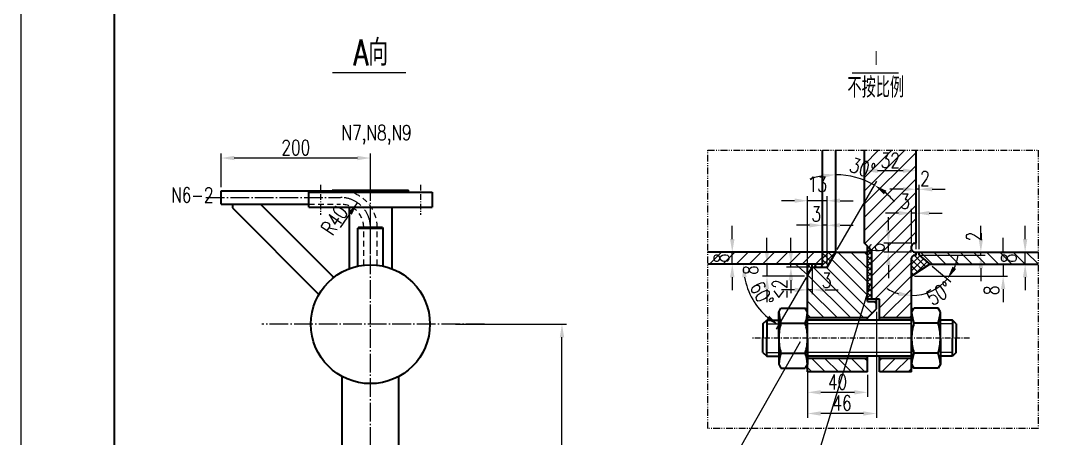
# Model space of a CAD drawing. Extents: x 0 to 6472, y 0 to 2970.
# Drawn here: x 0 to 1385, y 858 to 1416 of the extents above; entities that cross this region are included whole.
import ezdxf
from ezdxf.enums import TextEntityAlignment as Align

# ---------------------------------------------------------------- set-up
doc = ezdxf.new("R2010")
doc.units = 0
doc.header["$LTSCALE"] = 10
doc.header["$MEASUREMENT"] = 0
doc.header["$PDMODE"] = 3
for name, pattern in [('JXX-S', [1.7, 0.9, -0.2, 0.1, -0.2, 0.1, -0.2]), ('XX-L', [1.25, 0.75, -0.5]), ('ZXX-L', [3.28, 2.5, -0.3, 0.18, -0.3]), ('ZXX-S', [1.27, 0.75, -0.2, 0.12, -0.2])]:
    doc.linetypes.add(name, pattern=pattern)
doc.layers.get('0').update_dxf_attribs({"linetype": 'CONTINUOUS', "lineweight": 20})
doc.layers.get('Defpoints').update_dxf_attribs({"linetype": 'CONTINUOUS', "lineweight": 20})
for name, color, linetype, lineweight in [('A 粗实线', 2, 'CONTINUOUS', 35), ('B 细实线', 7, 'CONTINUOUS', 20), ('D 短中心线', 1, 'ZXX-S', 20), ('E 长中心线', 1, 'ZXX-L', 20), ('G 长虚线', 6, 'XX-L', 20), ('H 短双点线', 4, 'JXX-S', 20)]:
    doc.layers.add(name, color=color, linetype=linetype, lineweight=lineweight)
doc.styles.add('HZ', font='txt', dxfattribs={"width": 0.75, "bigfont": 'hztxt'})
doc.styles.add('HZTXT', font='TXT.SHX', dxfattribs={"width": 0.75, "bigfont": 'HZTXT'})
doc.dimstyles.new('副本1比5', dxfattribs={"dimscale": 5, "dimtxt": 4, "dimasz": 3.5, "dimexe": 1.2, "dimexo": 0.8, "dimgap": 0.8, "dimtad": 1, "dimdec": 0, "dimzin": 0, "dimdsep": 46, "dimtxsty": 'HZTXT', "dimcen": 0, "dimadec": 0, "dimazin": 0, "dimtfac": 0.375, "dimtdec": 0, "dimtmove": 2, "dimatfit": 0, "dimfxl": 0, "dimtzin": 0, "dimarcsym": 0})
doc.dimstyles.new('放大图1比2.5', dxfattribs={"dimscale": 5, "dimtxt": 4, "dimasz": 3.5, "dimexe": 1.2, "dimexo": 0.8, "dimgap": 0.8, "dimtad": 1, "dimdec": 0, "dimlfac": 0.5, "dimzin": 0, "dimdsep": 46, "dimtxsty": 'HZTXT', "dimcen": 0, "dimadec": 0, "dimazin": 0, "dimtfac": 0.375, "dimtdec": 0, "dimtmove": 2, "dimatfit": 0, "dimfxl": 0, "dimtzin": 0, "dimarcsym": 0})

# ---------------------------------------------------------------- blocks, each defined once
blk = doc.blocks.new('*D70')
at = {"layer": 'B 细实线', "color": 0, "lineweight": -2}
for p, q in [((950.9, 1124), (950.9, 1141.5)), ((953.8, 1106.5), (944.9, 1106.5)), ((950.9, 1090.5), (950.9, 1106.5)), ((953.8, 1090.5), (944.9, 1090.5)), ((950.9, 1073), (950.9, 1055.5))]:
    blk.add_line(p, q, dxfattribs=at)
at = {"layer": 'B 细实线', "color": 0}
for points in [[(948, 1124), (953.9, 1124), (950.9, 1106.5)], [(948, 1073), (953.9, 1073), (950.9, 1090.5)]]:
    blk.add_solid(points, dxfattribs=at)
at = {"layer": 'Defpoints', "color": 0}
for p in [(950.9, 1106.5), (957.8, 1106.5), (957.8, 1090.5)]:
    blk.add_point(p, dxfattribs=at)
at = {"layer": 'B 细实线', "color": 0, "insert": (936.3, 1098.5), "char_height": 20, "attachment_point": 5, "rotation": 90, "style": 'HZTXT'}
blk.add_mtext('8', dxfattribs=at)
blk = doc.blocks.new('*D71')
at = {"color": 0, "lineweight": -2}
blk.add_line((1217.9, 1087.9), (1243, 1066.8), dxfattribs=at)
for start, end in [(336.0969, 352.1938), (270, 320), (237.8062, 253.9031)]:
    blk.add_arc((1190.6, 1110.9), 62.5, start, end, dxfattribs=at)
at = {"color": 0}
for points in [[(1250.2, 1084), (1245.2, 1087.1), (1238.4, 1070.7)], [(1173.6, 1053.7), (1172.8, 1047.9), (1190.6, 1048.4)]]:
    blk.add_solid(points, dxfattribs=at)
at = {"layer": 'Defpoints', "color": 0}
for p in [(1190.6, 1098.5), (1200.6, 1102.5), (1214.9, 1090.5), (1208.5, 1051), (1190.6, 946.5)]:
    blk.add_point(p, dxfattribs=at)
at = {"color": 0, "insert": (1227.4, 1051.3), "char_height": 20, "attachment_point": 5, "rotation": 31.7447, "style": 'HZTXT'}
blk.add_mtext('50°', dxfattribs=at)
blk = doc.blocks.new('*D72')
at = {"color": 0, "lineweight": -2}
for p, q in [((1196.6, 1110.5), (1196.6, 1196.6)), ((1200.6, 1110.5), (1200.6, 1196.6)), ((1179.1, 1190.6), (1161.6, 1190.6)), ((1200.6, 1190.6), (1196.6, 1190.6)), ((1218.1, 1190.6), (1235.6, 1190.6))]:
    blk.add_line(p, q, dxfattribs=at)
at = {"color": 0}
for points in [[(1179.1, 1193.5), (1179.1, 1187.7), (1196.6, 1190.6)], [(1218.1, 1193.5), (1218.1, 1187.7), (1200.6, 1190.6)]]:
    blk.add_solid(points, dxfattribs=at)
at = {"layer": 'Defpoints', "color": 0}
for p in [(1196.6, 1190.6), (1196.6, 1106.5), (1200.6, 1106.5)]:
    blk.add_point(p, dxfattribs=at)
at = {"color": 0, "insert": (1208.4, 1205), "char_height": 20, "attachment_point": 5, "style": 'HZTXT'}
blk.add_mtext('2', dxfattribs=at)
blk = doc.blocks.new('*D73')
at = {"color": 0, "lineweight": -2}
for p, q in [((1283.1, 1124), (1283.1, 1141.5)), ((1200.6, 1106.5), (1289.1, 1106.5)), ((1200.6, 1102.5), (1289.1, 1102.5)), ((1283.1, 1102.5), (1283.1, 1106.5)), ((1283.1, 1085), (1283.1, 1067.5))]:
    blk.add_line(p, q, dxfattribs=at)
at = {"color": 0}
for points in [[(1280.2, 1124), (1286.1, 1124), (1283.1, 1106.5)], [(1280.2, 1085), (1286.1, 1085), (1283.1, 1102.5)]]:
    blk.add_solid(points, dxfattribs=at)
at = {"layer": 'Defpoints', "color": 0}
for p in [(1196.6, 1106.5), (1196.6, 1102.5), (1283.1, 1106.5)]:
    blk.add_point(p, dxfattribs=at)
at = {"color": 0, "insert": (1274.1, 1127.5), "char_height": 20, "attachment_point": 5, "rotation": 90, "style": 'HZTXT'}
blk.add_mtext('2', dxfattribs=at)
blk = doc.blocks.new('*D74')
at = {"color": 0, "lineweight": -2}
for p, q in [((1159.5, 1136), (1159.5, 1153.5)), ((1190.6, 1118.5), (1153.5, 1118.5)), ((1159.5, 1106.5), (1159.5, 1118.5)), ((1190.6, 1106.5), (1153.5, 1106.5)), ((1159.5, 1089), (1159.5, 1071.5))]:
    blk.add_line(p, q, dxfattribs=at)
at = {"color": 0}
for points in [[(1156.6, 1136), (1162.4, 1136), (1159.5, 1118.5)], [(1156.6, 1089), (1162.4, 1089), (1159.5, 1106.5)]]:
    blk.add_solid(points, dxfattribs=at)
at = {"layer": 'Defpoints', "color": 0}
for p in [(1159.5, 1118.5), (1194.6, 1118.5), (1194.6, 1106.5)]:
    blk.add_point(p, dxfattribs=at)
at = {"color": 0, "insert": (1144.3, 1112.5), "char_height": 20, "attachment_point": 5, "rotation": 90, "style": 'HZTXT'}
blk.add_mtext('6', dxfattribs=at)
blk = doc.blocks.new('*D75')
at = {"color": 0, "lineweight": -2}
for p, q in [((1312.9, 1108), (1312.9, 1125.5)), ((1218.9, 1090.5), (1318.9, 1090.5)), ((1312.9, 1090.5), (1312.9, 1074.5)), ((1194.6, 1074.5), (1318.9, 1074.5)), ((1312.9, 1057), (1312.9, 1039.5))]:
    blk.add_line(p, q, dxfattribs=at)
at = {"color": 0}
for points in [[(1310, 1108), (1315.8, 1108), (1312.9, 1090.5)], [(1310, 1057), (1315.8, 1057), (1312.9, 1074.5)]]:
    blk.add_solid(points, dxfattribs=at)
at = {"layer": 'Defpoints', "color": 0}
for p in [(1214.9, 1090.5), (1190.6, 1074.5), (1312.9, 1074.5)]:
    blk.add_point(p, dxfattribs=at)
at = {"color": 0, "insert": (1297.3, 1055.4), "char_height": 20, "attachment_point": 5, "rotation": 90, "style": 'HZTXT'}
blk.add_mtext('8', dxfattribs=at)
blk = doc.blocks.new('*D76')
at = {"color": 0, "lineweight": -2}
for p, q in [((1342.3, 1124), (1342.3, 1141.5)), ((1355.6, 1106.5), (1336.3, 1106.5)), ((1342.3, 1090.5), (1342.3, 1106.5)), ((1355.6, 1090.5), (1336.3, 1090.5)), ((1342.3, 1073), (1342.3, 1055.5))]:
    blk.add_line(p, q, dxfattribs=at)
at = {"color": 0}
for points in [[(1339.4, 1124), (1345.2, 1124), (1342.3, 1106.5)], [(1339.4, 1073), (1345.2, 1073), (1342.3, 1090.5)]]:
    blk.add_solid(points, dxfattribs=at)
at = {"layer": 'Defpoints', "color": 0}
for p in [(1342.3, 1106.5), (1359.6, 1106.5), (1359.6, 1090.5)]:
    blk.add_point(p, dxfattribs=at)
at = {"color": 0, "insert": (1320.3, 1098.5), "char_height": 20, "attachment_point": 5, "rotation": 90, "style": 'HZTXT'}
blk.add_mtext('8', dxfattribs=at)
blk = doc.blocks.new('*D77')
at = {"color": 0, "lineweight": -2}
for p, q in [((1190.6, 1118.5), (1190.6, 1164.6)), ((1196.6, 1122.5), (1196.6, 1164.6)), ((1173.1, 1158.6), (1155.6, 1158.6)), ((1196.6, 1158.6), (1190.6, 1158.6)), ((1214.1, 1158.6), (1231.6, 1158.6))]:
    blk.add_line(p, q, dxfattribs=at)
at = {"color": 0}
for points in [[(1173.1, 1161.5), (1173.1, 1155.7), (1190.6, 1158.6)], [(1214.1, 1161.5), (1214.1, 1155.7), (1196.6, 1158.6)]]:
    blk.add_solid(points, dxfattribs=at)
at = {"layer": 'Defpoints', "color": 0}
for p in [(1190.6, 1158.6), (1190.6, 1114.5), (1196.6, 1118.5)]:
    blk.add_point(p, dxfattribs=at)
at = {"color": 0, "insert": (1181.8, 1174.4), "char_height": 20, "attachment_point": 5, "style": 'HZTXT'}
blk.add_mtext('3', dxfattribs=at)
blk = doc.blocks.new('*D80')
at = {"color": 0, "lineweight": -2}
for p, q in [((1143.6, 1026.5), (1143.6, 884.7)), ((1051.6, 987.5), (1051.6, 884.7)), ((1126.1, 890.7), (1069.1, 890.7))]:
    blk.add_line(p, q, dxfattribs=at)
at = {"color": 0}
for points in [[(1069.1, 893.6), (1069.1, 887.8), (1051.6, 890.7)], [(1126.1, 893.6), (1126.1, 887.8), (1143.6, 890.7)]]:
    blk.add_solid(points, dxfattribs=at)
at = {"layer": 'Defpoints', "color": 0}
for p in [(1143.6, 1030.5), (1051.6, 991.5), (1051.6, 890.7)]:
    blk.add_point(p, dxfattribs=at)
at = {"color": 0, "insert": (1097.6, 904.7), "char_height": 20, "attachment_point": 5, "style": 'HZTXT'}
blk.add_mtext('46', dxfattribs=at)
blk = doc.blocks.new('*D138')
at = {"color": 0, "lineweight": -2}
for p, q in [((580.9, 1010.1), (729.3, 1010.1)), ((723.3, 612.6), (723.3, 992.6)), ((691.4, 595.1), (729.3, 595.1))]:
    blk.add_line(p, q, dxfattribs=at)
at = {"color": 0}
for points in [[(720.4, 992.6), (726.3, 992.6), (723.3, 1010.1)], [(720.4, 612.6), (726.3, 612.6), (723.3, 595.1)]]:
    blk.add_solid(points, dxfattribs=at)
at = {"layer": 'Defpoints', "color": 0}
for p in [(576.9, 1010.1), (723.3, 1010.1), (687.4, 595.1)]:
    blk.add_point(p, dxfattribs=at)
at = {"color": 0, "insert": (709.3, 802.6), "char_height": 20, "attachment_point": 5, "rotation": 90, "style": 'HZTXT'}
blk.add_mtext('415', dxfattribs=at)
blk = doc.blocks.new('*D139')
at = {"color": 0, "lineweight": -2}
for p, q in [((267.9, 1193.6), (267.9, 1238.4)), ((467.4, 1193.6), (467.4, 1238.4)), ((449.9, 1232.4), (285.4, 1232.4))]:
    blk.add_line(p, q, dxfattribs=at)
at = {"color": 0}
for points in [[(285.4, 1235.3), (285.4, 1229.5), (267.9, 1232.4)], [(449.9, 1235.3), (449.9, 1229.5), (467.4, 1232.4)]]:
    blk.add_solid(points, dxfattribs=at)
at = {"layer": 'Defpoints', "color": 0}
for p in [(267.9, 1232.4), (267.9, 1189.6), (467.4, 1189.6)]:
    blk.add_point(p, dxfattribs=at)
at = {"color": 0, "insert": (367.6, 1246.4), "char_height": 20, "attachment_point": 5, "style": 'HZTXT'}
blk.add_mtext('200', dxfattribs=at)
blk = doc.blocks.new('*D141')
at = {"color": 0, "lineweight": -2}
for p, q in [((1051.6, 942.5), (1051.6, 913)), ((1131.6, 942.5), (1131.6, 913)), ((1114.1, 919), (1069.1, 919))]:
    blk.add_line(p, q, dxfattribs=at)
at = {"color": 0}
for points in [[(1069.1, 921.9), (1069.1, 916.1), (1051.6, 919)], [(1114.1, 921.9), (1114.1, 916.1), (1131.6, 919)]]:
    blk.add_solid(points, dxfattribs=at)
at = {"layer": 'Defpoints', "color": 0}
for p in [(1051.6, 946.5), (1131.6, 946.5), (1051.6, 919)]:
    blk.add_point(p, dxfattribs=at)
at = {"color": 0, "insert": (1091.6, 933), "char_height": 20, "attachment_point": 5, "style": 'HZTXT'}
blk.add_mtext('40', dxfattribs=at)
blk = doc.blocks.new('*D142')
at = {"color": 0, "lineweight": -2}
for p, q in [((1127.6, 1238.7), (1127.6, 1209.4)), ((1196.6, 1238.7), (1196.6, 1209.4)), ((1179.1, 1215.4), (1145.1, 1215.4))]:
    blk.add_line(p, q, dxfattribs=at)
at = {"color": 0}
for points in [[(1145.1, 1218.3), (1145.1, 1212.5), (1127.6, 1215.4)], [(1179.1, 1218.3), (1179.1, 1212.5), (1196.6, 1215.4)]]:
    blk.add_solid(points, dxfattribs=at)
at = {"layer": 'Defpoints', "color": 0}
for p in [(1127.6, 1242.7), (1196.6, 1242.7), (1127.6, 1215.4)]:
    blk.add_point(p, dxfattribs=at)
at = {"color": 0, "insert": (1162.1, 1229.4), "char_height": 20, "attachment_point": 5, "style": 'HZTXT'}
blk.add_mtext('32', dxfattribs=at)
blk = doc.blocks.new('*D143')
at = {"color": 0, "lineweight": -2}
for p, q in [((1054.1, 1142.4), (1036.6, 1142.4)), ((1071.6, 1094.5), (1071.6, 1148.4)), ((1077.6, 1142.4), (1071.6, 1142.4)), ((1077.6, 1090.5), (1077.6, 1148.4)), ((1095.1, 1142.4), (1112.6, 1142.4))]:
    blk.add_line(p, q, dxfattribs=at)
at = {"color": 0}
for points in [[(1054.1, 1145.3), (1054.1, 1139.5), (1071.6, 1142.4)], [(1095.1, 1145.3), (1095.1, 1139.5), (1077.6, 1142.4)]]:
    blk.add_solid(points, dxfattribs=at)
at = {"layer": 'Defpoints', "color": 0}
for p in [(1071.6, 1142.4), (1071.6, 1090.5), (1077.6, 1086.5)]:
    blk.add_point(p, dxfattribs=at)
at = {"color": 0, "insert": (1063.2, 1157.5), "char_height": 20, "attachment_point": 5, "style": 'HZTXT'}
blk.add_mtext('3', dxfattribs=at)
blk = doc.blocks.new('*D144')
at = {"color": 0, "lineweight": -2}
for p, q in [((1051.6, 1087), (1051.6, 1181.3)), ((1077.6, 1090.5), (1077.6, 1181.3)), ((1034.1, 1175.3), (1016.6, 1175.3)), ((1077.6, 1175.3), (1051.6, 1175.3)), ((1095.1, 1175.3), (1112.6, 1175.3))]:
    blk.add_line(p, q, dxfattribs=at)
at = {"color": 0}
for points in [[(1034.1, 1178.3), (1034.1, 1172.4), (1051.6, 1175.3)], [(1095.1, 1178.3), (1095.1, 1172.4), (1077.6, 1175.3)]]:
    blk.add_solid(points, dxfattribs=at)
at = {"layer": 'Defpoints', "color": 0}
for p in [(1051.6, 1175.3), (1051.6, 1083), (1077.6, 1086.5)]:
    blk.add_point(p, dxfattribs=at)
at = {"color": 0, "insert": (1064.6, 1197.3), "char_height": 20, "attachment_point": 5, "style": 'HZTXT'}
blk.add_mtext('13', dxfattribs=at)
blk = doc.blocks.new('*D145')
at = {"color": 0, "lineweight": -2}
blk.add_line((1091.1, 1109.9), (1143.9, 1201.4), dxfattribs=at)
for start, end in [(99.6872, 109.3744), (60, 90), (40.6256, 50.3128)]:
    blk.add_arc((1089.1, 1106.5), 103.6, start, end, dxfattribs=at)
at = {"color": 0}
for points in [[(1071.4, 1211.5), (1071.9, 1205.7), (1089.1, 1210.1)], [(1153.6, 1183.8), (1157, 1188.6), (1140.9, 1196.2)]]:
    blk.add_solid(points, dxfattribs=at)
at = {"layer": 'Defpoints', "color": 0}
for p in [(1089.1, 1242.7), (1107.1, 1208.5), (1089.1, 1106.5), (1089.1, 1106.5), (1077.6, 1086.5)]:
    blk.add_point(p, dxfattribs=at)
at = {"color": 0, "insert": (1125, 1219), "char_height": 20, "attachment_point": 5, "rotation": 342.3095, "style": 'HZTXT'}
blk.add_mtext('30°', dxfattribs=at)
blk = doc.blocks.new('*D146')
at = {"color": 0, "lineweight": -2}
for p, q in [((997.3, 1108), (997.3, 1125.5)), ((1047.6, 1090.5), (991.3, 1090.5)), ((997.3, 1090.5), (997.3, 1074.5)), ((1047.6, 1074.5), (991.3, 1074.5)), ((997.3, 1057), (997.3, 1039.5))]:
    blk.add_line(p, q, dxfattribs=at)
at = {"color": 0}
for points in [[(994.4, 1108), (1000.2, 1108), (997.3, 1090.5)], [(994.4, 1057), (1000.2, 1057), (997.3, 1074.5)]]:
    blk.add_solid(points, dxfattribs=at)
at = {"layer": 'Defpoints', "color": 0}
for p in [(1051.6, 1090.5), (997.3, 1074.5), (1051.6, 1074.5)]:
    blk.add_point(p, dxfattribs=at)
at = {"color": 0, "insert": (975.3, 1082.5), "char_height": 20, "attachment_point": 5, "rotation": 90, "style": 'HZTXT'}
blk.add_mtext('8', dxfattribs=at)
blk = doc.blocks.new('*D147')
at = {"color": 0, "lineweight": -2}
for p, q in [((1029.3, 1108), (1029.3, 1125.5)), ((1053.6, 1090.5), (1023.3, 1090.5)), ((1053.6, 1086.5), (1023.3, 1086.5)), ((1029.3, 1086.5), (1029.3, 1090.5)), ((1029.3, 1069), (1029.3, 1051.5))]:
    blk.add_line(p, q, dxfattribs=at)
at = {"color": 0}
for points in [[(1026.3, 1108), (1032.2, 1108), (1029.3, 1090.5)], [(1026.3, 1069), (1032.2, 1069), (1029.3, 1086.5)]]:
    blk.add_solid(points, dxfattribs=at)
at = {"layer": 'Defpoints', "color": 0}
for p in [(1029.3, 1090.5), (1057.6, 1090.5), (1057.6, 1086.5)]:
    blk.add_point(p, dxfattribs=at)
at = {"color": 0, "insert": (1014.4, 1056.8), "char_height": 20, "attachment_point": 5, "rotation": 90, "style": 'HZTXT'}
blk.add_mtext('≤2', dxfattribs=at)
blk = doc.blocks.new('*D148')
at = {"color": 0, "lineweight": -2}
blk.add_line((1049.6, 1072.6), (1009.7, 1003.7), dxfattribs=at)
blk.add_arc((1059.9, 1090.5), 94.3, 190.6537, 229.3463, dxfattribs=at)
at = {"color": 0}
for points in [[(964.3, 1072.8), (970.2, 1073.3), (965.6, 1090.5)], [(1000.2, 1021.4), (996.8, 1016.6), (1012.7, 1008.9)]]:
    blk.add_solid(points, dxfattribs=at)
at = {"layer": 'Defpoints', "color": 0}
for p in [(918.4, 1090.5), (1057.6, 1086.5), (1071.6, 1090.5), (1051.6, 1076.1), (971.3, 1058.2)]:
    blk.add_point(p, dxfattribs=at)
at = {"color": 0, "insert": (990.4, 1050.4), "char_height": 20, "attachment_point": 5, "rotation": 300, "style": 'HZTXT'}
blk.add_mtext('60°', dxfattribs=at)
blk = doc.blocks.new('*D149')
at = {"color": 0, "lineweight": -2}
for p, q in [((1051.6, 1086.5), (1051.6, 1050.1)), ((1057.6, 1086.5), (1057.6, 1050.1)), ((1034.1, 1056.1), (1016.6, 1056.1)), ((1057.6, 1056.1), (1051.6, 1056.1)), ((1075.1, 1056.1), (1092.6, 1056.1))]:
    blk.add_line(p, q, dxfattribs=at)
at = {"color": 0}
for points in [[(1034.1, 1059), (1034.1, 1053.1), (1051.6, 1056.1)], [(1075.1, 1059), (1075.1, 1053.1), (1057.6, 1056.1)]]:
    blk.add_solid(points, dxfattribs=at)
at = {"layer": 'Defpoints', "color": 0}
for p in [(1051.6, 1090.5), (1057.6, 1090.5), (1051.6, 1056.1)]:
    blk.add_point(p, dxfattribs=at)
at = {"color": 0, "insert": (1077.1, 1068.7), "char_height": 20, "attachment_point": 5, "style": 'HZTXT'}
blk.add_mtext('3', dxfattribs=at)

msp = doc.modelspace()

# ---------------------------------------------------------------- hatches: boundary and pattern name
h = msp.add_hatch()
h.set_pattern_fill('ANSI31', color=256, scale=100, style=0)
h.set_pattern_definition([(45, (3331.39, -3024.571), (-8.838835, 8.838835), [])])
h.paths.add_polyline_path([(1196.56, 1242.72), (1127.56, 1242.72), (1127.56, 1118.48), (1137.56, 1108.48), (1137.56, 1043.48), (1147.56, 1043.48), (1147.56, 1018.48), (1190.56, 1018.48), (1190.56, 1026.2), (1190.56, 1098.48, -0.4142136), (1194.56, 1102.48), (1196.56, 1102.48), (1196.56, 1106.48), (1194.56, 1106.48, -0.4142136), (1190.56, 1110.48), (1190.56, 1114.48, -0.4142136), (1194.56, 1118.48), (1196.56, 1118.48)])
h.paths.add_polyline_path([(1190.56, 946.48), (1190.56, 964.48), (1147.56, 964.48), (1147.56, 946.48)])
h.paths.add_polyline_path([(1129.27, 1104.15), (1129.27, 1120.82), (1159.27, 1120.82), (1159.27, 1104.15)], flags=25)
h.paths.add_polyline_path([(1173.51, 1189.44), (1190.17, 1189.44), (1190.17, 1159.44), (1173.51, 1159.44)], flags=24)
h.paths.add_polyline_path([(1148.73, 1244.38), (1175.4, 1244.38), (1175.4, 1214.38), (1148.73, 1214.38)], flags=9)
h.paths.add_polyline_path([(1110.49, 1239.34), (1148.6, 1227.19), (1139.49, 1198.6), (1101.38, 1210.76)], flags=9)
h = msp.add_hatch()
h.set_pattern_fill('ANSI31', color=256, scale=100, style=0)
h.set_pattern_definition([(45, (3364, -3024.571), (-8.838835, 8.838835), [])])
h.paths.add_polyline_path([(918.38, 1106.48), (918.38, 1090.48), (1071.56, 1090.48), (1071.56, 1106.48)])
h.paths.add_polyline_path([(921.34, 1090.15), (921.34, 1106.82), (951.34, 1106.82), (951.34, 1090.15)], flags=9)
h = msp.add_hatch()
h.set_pattern_fill('ANSI37', color=256, scale=50, angle=90, style=0)
h.set_pattern_definition([(135, (3267.1407, -2920.019), (-4.419417, -4.419417), []), (225, (3267.1407, -2920.019), (4.419417, -4.419417), [])])
h.paths.add_polyline_path([(1057.56, 1086.48), (1057.56, 1090.48), (1051.56, 1090.48), (1051.56, 1076.09)])
h.paths.add_polyline_path([(1057.56, 1090.48), (1057.56, 1086.48), (1077.56, 1086.48), (1089.11, 1106.48), (1088.92, 1106.48), (1071.56, 1106.48), (1071.56, 1090.48)])
h = msp.add_hatch()
h.set_pattern_fill('ANSI31', color=256, scale=100, angle=90, style=0)
h.set_pattern_definition([(135, (3331.39, -3024.571), (-8.838835, -8.838835), [])])
h.paths.add_polyline_path([(1131.56, 946.48), (1131.56, 964.48), (1051.56, 964.48), (1051.56, 956.76), (1051.56, 946.48)])
h.paths.add_polyline_path([(1131.56, 1018.48), (1143.56, 1030.48), (1143.56, 1040.48), (1131.56, 1040.48), (1131.56, 1106.48), (1089.11, 1106.48), (1077.56, 1086.48), (1057.56, 1086.48), (1051.56, 1076.09), (1051.56, 1018.48)])
h.paths.add_polyline_path([(1068.73, 1083.68), (1085.4, 1083.68), (1085.4, 1053.68), (1068.73, 1053.68)], flags=24)
h = msp.add_hatch()
h.set_pattern_fill('ANSI37', color=256, scale=50, angle=90, style=0)
h.set_pattern_definition([(135, (614.769, 37.4803), (-4.419417, -4.419417), []), (225, (614.769, 37.4803), (4.419417, -4.419417), [])])
h.paths.add_polyline_path([(1214.87, 1090.48), (1200.56, 1102.48), (1200.56, 1106.48), (1196.56, 1106.48), (1196.56, 1102.48), (1194.56, 1102.48, 0.4142136), (1190.56, 1098.48), (1190.56, 1074.48)])
h = msp.add_hatch()
h.set_pattern_fill('ANSI31', color=256, scale=100, angle=90, style=0)
h.set_pattern_definition([(135, (609.769, 37.48), (-8.83883, -8.83883), [])])
h.paths.add_polyline_path([(1359.58, 1090.48), (1359.58, 1106.48), (1195.56, 1106.48), (1195.56, 1102.48), (1209.87, 1090.48)])
h.paths.add_polyline_path([(1308.42, 1091.19), (1308.42, 1105.77), (1334.67, 1105.77), (1334.67, 1091.19)], flags=24)
at = {"layer": 'B 细实线'}
h = msp.add_hatch(dxfattribs=at)
h.set_pattern_fill('ANSI37', color=256, scale=40, angle=90, style=0)
h.set_pattern_definition([(135, (215.742, -598.7283), (-3.535534, -3.535534), []), (225, (215.742, -598.7283), (3.535534, -3.535534), [])])
h.paths.add_polyline_path([(1137.56, 1108.48), (1131.56, 1108.48), (1131.56, 1043.48), (1137.56, 1043.48)])

# ---------------------------------------------------------------- linework, layer by layer
for p, q in [((416.63, 1346.81), (514.64, 1346.81)), ((427.39, 1139.62), (449.99, 1172.63)), ((1051.56, 1076.09), (1035.56, 1090.48)), ((1134.98, 1062.97), (1057.46, 809.87))]:
    msp.add_line(p, q)
msp.add_solid([(442.51, 1156.54), (437.69, 1159.84), (449.99, 1172.63)])
at = {"layer": 'A 粗实线'}
for p, q in [((1071.56, 1090.48), (1071.56, 1242.72)), ((1089.11, 1106.48), (1089.11, 1242.72)), ((1127.56, 1118.48), (1127.56, 1242.72)), ((1196.56, 1118.48), (1196.56, 1242.72)), ((267.89, 1170.62), (267.89, 1188.62)), ((267.89, 1188.62), (416.39, 1188.62)), ((384.89, 1166.62), (384.89, 1186.62)), ((384.89, 1186.62), (549.89, 1186.62)), ((416.39, 1186.62), (416.39, 1189.62)), ((416.39, 1189.62), (518.39, 1189.62)), ((518.39, 1186.62), (518.39, 1189.62)), ((518.39, 1189.62), (518.39, 1189.62)), ((549.89, 1186.62), (549.89, 1166.62)), ((267.89, 1170.62), (384.89, 1170.62)), ((282.89, 1170.62), (282.89, 1165.62)), ((282.89, 1165.62), (398.58, 1049.94)), ((320.32, 1170.62), (418.29, 1072.65)), ((384.89, 1166.62), (549.89, 1166.62)), ((438.89, 1166.62), (438.89, 1084.34)), ((495.89, 1166.62), (495.89, 1084.34)), ((451.39, 1139.62), (450.39, 1138.62)), ((450.39, 1088.3), (450.39, 1138.62)), ((450.39, 1138.62), (484.39, 1138.62)), ((483.39, 1139.62), (451.39, 1139.62)), ((483.39, 1139.62), (484.39, 1138.62)), ((484.39, 1088.3), (484.39, 1138.62)), ((1137.56, 1108.48), (1127.56, 1118.48)), ((1131.56, 1040.48), (1131.56, 1114.48)), ((1131.56, 1043.48), (1131.56, 1108.48)), ((1137.56, 1108.48), (1131.56, 1108.48)), ((1137.56, 1043.48), (1137.56, 1108.48)), ((1190.56, 1110.48), (1190.56, 1114.48)), ((1194.56, 1118.48), (1196.56, 1118.48)), ((1071.56, 1106.48), (918.38, 1106.48)), ((1088.92, 1106.48), (1071.56, 1106.48)), ((1077.56, 1086.48), (1089.11, 1106.48)), ((1088.92, 1106.48), (1131.56, 1106.48)), ((1190.56, 946.48), (1190.56, 1098.48)), ((1194.56, 1106.48), (1359.58, 1106.48)), ((1194.56, 1102.48), (1196.56, 1102.48)), ((1196.56, 1102.48), (1196.56, 1106.48)), ((1200.56, 1102.48), (1200.56, 1106.48)), ((1200.56, 1102.48), (1214.87, 1090.48)), ((1071.56, 1090.48), (918.38, 1090.48)), ((1051.56, 946.48), (1051.56, 1090.48)), ((1057.56, 1086.48), (1051.56, 1076.09)), ((1057.56, 1086.48), (1057.56, 1090.48)), ((1057.56, 1086.48), (1077.56, 1086.48)), ((1214.87, 1090.48), (1190.56, 1074.48)), ((1214.87, 1090.48), (1359.58, 1090.48)), ((1147.56, 1043.48), (1131.56, 1043.48)), ((1131.56, 1040.48), (1143.56, 1040.48)), ((1143.56, 1030.48), (1143.56, 1043.48)), ((1147.56, 1015.48), (1147.56, 1043.48)), ((1012.96, 1026.2), (1016.01, 1031.48)), ((1012.96, 991.48), (1012.96, 1026.2)), ((1012.96, 991.48), (1012.96, 1026.2)), ((1016.01, 1031.48), (1048.51, 1031.48)), ((1051.56, 1026.2), (1048.51, 1031.48)), ((1051.56, 991.48), (1051.56, 1026.2)), ((1131.56, 1018.48), (1143.56, 1030.48)), ((1190.56, 1026.2), (1193.61, 1031.48)), ((1190.56, 991.48), (1190.56, 1026.2)), ((1226.11, 1031.48), (1193.61, 1031.48)), ((1229.16, 1026.2), (1226.11, 1031.48)), ((1229.16, 991.48), (1229.16, 1026.2)), ((1229.16, 991.48), (1229.16, 1026.2)), ((991.96, 1010.48), (996.96, 1015.48)), ((996.96, 1015.48), (1012.96, 1015.48)), ((996.96, 1015.48), (996.96, 991.48)), ((1016.01, 1011.48), (1048.51, 1011.48)), ((1131.56, 1018.48), (1051.56, 1018.48)), ((1190.56, 1015.48), (1051.56, 1015.48)), ((1131.56, 1015.48), (1131.56, 1018.48)), ((1190.56, 1018.48), (1147.56, 1018.48)), ((1226.11, 1011.48), (1193.61, 1011.48)), ((1245.16, 1015.48), (1229.16, 1015.48)), ((1250.16, 1010.48), (1245.16, 1015.48)), ((1245.16, 1015.48), (1245.16, 991.48)), ((991.96, 1010.48), (991.96, 991.48)), ((1250.16, 1010.48), (1250.16, 991.48)), ((991.96, 972.48), (991.96, 991.48)), ((996.96, 967.48), (996.96, 991.48)), ((1012.96, 991.48), (1012.96, 956.76)), ((1012.96, 991.48), (1012.96, 956.76)), ((1051.56, 991.48), (1051.56, 956.76)), ((1190.56, 991.48), (1190.56, 956.76)), ((1229.16, 991.48), (1229.16, 956.76)), ((1229.16, 991.48), (1229.16, 956.76)), ((1245.16, 967.48), (1245.16, 991.48)), ((1250.16, 972.48), (1250.16, 991.48)), ((991.96, 972.48), (996.96, 967.48)), ((1016.01, 971.48), (1048.51, 971.48)), ((1226.11, 971.48), (1193.61, 971.48)), ((1250.16, 972.48), (1245.16, 967.48)), ((996.96, 967.48), (1012.96, 967.48)), ((1012.96, 956.76), (1016.01, 951.48)), ((1051.56, 956.76), (1048.51, 951.48)), ((1190.56, 967.48), (1051.56, 967.48)), ((1131.56, 964.48), (1051.56, 964.48)), ((1131.56, 946.48), (1131.56, 967.48)), ((1147.56, 946.48), (1147.56, 967.48)), ((1190.56, 964.48), (1147.56, 964.48)), ((1190.56, 956.76), (1193.61, 951.48)), ((1229.16, 956.76), (1226.11, 951.48)), ((1245.16, 967.48), (1229.16, 967.48)), ((1016.01, 951.48), (1048.51, 951.48)), ((1131.56, 946.48), (1051.56, 946.48)), ((1190.56, 946.48), (1147.56, 946.48)), ((1226.11, 951.48), (1193.61, 951.48)), ((429.39, 811.82), (429.39, 940.29)), ((505.39, 811.82), (505.39, 940.29))]:
    msp.add_line(p, q, dxfattribs=at)
msp.add_lwpolyline([(125, 50), (4155, 50), (4155, 2920), (125, 2920)], close=True, dxfattribs=at)
msp.add_circle((467.39, 1010.12), 79.5, dxfattribs=at)
for centre, radius, start, end in [((1194.56, 1114.48), 4, 90, 180), ((1194.56, 1110.48), 4, 180, 270), ((1194.56, 1098.48), 4, 90, 180), ((1101.95, 1036.96), 89.63, 186.89752, 196.51688), ((962.58, 1036.96), 89.63, 343.48312, 353.10248), ((1279.55, 1036.96), 89.63, 186.89752, 196.51688), ((1140.18, 1036.96), 89.63, 343.48312, 353.10248), ((1080.07, 991.48), 67.1, 162.65953, 180), ((984.46, 991.48), 67.1, 0, 17.34047), ((1257.67, 991.48), 67.1, 162.65953, 180), ((1162.06, 991.48), 67.1, 0, 17.34047), ((1080.07, 991.48), 67.1, 180, 197.34047), ((984.46, 991.48), 67.1, 342.65953, 0), ((1257.67, 991.48), 67.1, 180, 197.34047), ((1162.06, 991.48), 67.1, 342.65953, 0), ((1101.95, 946), 89.63, 163.48312, 173.10248), ((962.58, 946), 89.63, 6.89752, 16.51688), ((1279.55, 946), 89.63, 163.48312, 173.10248), ((1140.18, 946), 89.63, 6.89752, 16.51688)]:
    msp.add_arc(centre, radius, start, end, dxfattribs=at)
at = {"layer": 'B 细实线'}
for p, q in [((1111.04, 1346.16), (1173.18, 1346.16)), ((996.96, 1010.48), (1012.96, 1010.48)), ((1190.56, 1010.48), (1051.56, 1010.48)), ((1245.16, 1010.48), (1229.16, 1010.48)), ((941.62, 809.87), (1041.99, 986.98)), ((996.96, 972.48), (1012.96, 972.48)), ((1190.56, 972.48), (1051.56, 972.48)), ((1245.16, 972.48), (1229.16, 972.48))]:
    msp.add_line(p, q, dxfattribs=at)
msp.add_lwpolyline([(0, 0), (4205, 0), (4205, 2970), (0, 2970)], close=True, dxfattribs=at)
at = {"layer": 'D 短中心线'}
for p, q in [((400.64, 1196.62), (400.64, 1156.62)), ((534.14, 1196.62), (534.14, 1156.62)), ((467.39, 1094.33), (467.39, 1166.8)), ((1268.02, 991.48), (978.03, 991.48))]:
    msp.add_line(p, q, dxfattribs=at)
at = {"layer": 'E 长中心线'}
for p, q in [((467.39, 552.09), (467.39, 1234.36)), ((247.4, 1179.62), (427.39, 1179.62)), ((620.01, 1010.12), (322.16, 1010.12))]:
    msp.add_line(p, q, dxfattribs=at)
msp.add_arc((427.39, 1139.62), 40, 0, 90, dxfattribs=at)
at = {"layer": 'G 长虚线'}
for p, q in [((416.39, 1188.62), (427.39, 1188.62)), ((384.89, 1170.62), (427.39, 1170.62)), ((458.39, 1089.25), (458.39, 1139.62)), ((476.39, 1089.25), (476.39, 1139.62))]:
    msp.add_line(p, q, dxfattribs=at)
for radius in [49, 31]:
    msp.add_arc((427.39, 1139.62), radius, 0, 90, dxfattribs=at)
at = {"layer": 'H 短双点线'}
for p, q in [((918.38, 1242.72), (1359.58, 1242.72)), ((918.38, 870.72), (918.38, 1242.72)), ((1359.58, 1242.72), (1359.58, 870.72)), ((1359.58, 870.72), (918.38, 870.72))]:
    msp.add_line(p, q, dxfattribs=at)

# ---------------------------------------------------------------- texts
at = {"insert": (467.57, 1373.44), "char_height": 35, "attachment_point": 5, "style": 'HZTXT'}
msp.add_mtext('A向', dxfattribs=at)
at = {"insert": (419.31, 1149.26), "char_height": 20, "attachment_point": 5, "rotation": 55.61153, "style": 'HZTXT'}
msp.add_mtext('R40', dxfattribs=at)
at = {"layer": 'B 细实线', "style": 'HZTXT', "width": 0.75}
msp.add_text('Ⅰ', height=21, dxfattribs=at).set_placement((1143.35, 1365.41), align=Align.MIDDLE)
at = {"layer": 'B 细实线'}
for s, height, style, width, p in [('不按比例', 26.994, 'HZTXT', 0.7, (1104.94, 1313.24)), ('N7,N8,N9', 20, 'HZ', 0.75, (428.53, 1256.36)), ('N6-2', 20, 'HZ', 0.75, (201.05, 1172.88))]:
    msp.add_text(s, height=height, dxfattribs=dict(at, style=style, width=width)).set_placement(p)

# ---------------------------------------------------------------- dimensions: what is measured, and where the dimension line sits
for base, p1, p2, dimstyle, picture, middle in [((267.8935188, 1232.39341681), (467.3935188, 1189.62375459), (267.8935188, 1189.62375459), '副本1比5', '*D139', (367.6435188, 1246.39341681)), ((1051.56, 1175.34), (1077.56, 1086.48), (1051.56, 1083.02), '放大图1比2.5', '*D144', (1064.56, 1197.34)), ((1051.56, 890.72), (1143.56, 1030.48), (1051.56, 991.48), '放大图1比2.5', '*D80', (1097.56, 904.72)), ((1051.56, 919), (1131.56, 946.48), (1051.56, 946.48), '放大图1比2.5', '*D141', (1091.56, 933))]:
    dim = msp.add_linear_dim(base=base, p1=p1, p2=p2, dimstyle=dimstyle)
    dim.commit()
    dim.dimension.update_dxf_attribs({"geometry": picture, "text_midpoint": middle})
for base, line1, line2, dimstyle, picture, middle in [((1107.11, 1208.54), ((1089.11, 1106.48), (1089.11, 1242.72)), ((1077.56, 1086.48), (1089.11, 1106.48)), '放大图1比2.5', '*D145', (1124.99, 1218.97)), ((1208.49, 1051), ((1190.56, 946.48), (1190.56, 1098.48)), ((1200.56, 1102.48), (1214.87, 1090.48)), '副本1比5', '*D71', (1227.39, 1051.35))]:
    dim = msp.add_angular_dim_2l(base=base, line1=line1, line2=line2, dimstyle=dimstyle)
    dim.commit()
    dim.dimension.update_dxf_attribs({"geometry": picture, "text_midpoint": middle, "dimtype": 162})
dim = msp.add_linear_dim(base=(1127.56, 1215.38), p1=(1196.56, 1242.72), p2=(1127.56, 1242.72), text='32', dimstyle='放大图1比2.5')
dim.commit()
dim.dimension.update_dxf_attribs({"geometry": '*D142', "text_midpoint": (1162.06, 1229.38)})
dim = msp.add_linear_dim(base=(1196.56, 1190.61), p1=(1200.56, 1106.48), p2=(1196.56, 1106.48), text='2', dimstyle='放大图1比2.5')
dim.commit()
dim.dimension.update_dxf_attribs({"geometry": '*D72', "text_midpoint": (1208.43, 1204.98), "dimtype": 160})
for base, p1, p2, picture, middle in [((1190.56, 1158.62), (1196.56, 1118.48), (1190.56, 1114.48), '*D77', (1181.84, 1174.44)), ((1071.56, 1142.41), (1077.56, 1086.48), (1071.56, 1090.48), '*D143', (1063.22, 1157.53)), ((1051.56, 1056.06), (1057.56, 1090.48), (1051.56, 1090.48), '*D149', (1077.06, 1068.68))]:
    dim = msp.add_linear_dim(base=base, p1=p1, p2=p2, dimstyle='放大图1比2.5')
    dim.commit()
    dim.dimension.update_dxf_attribs({"geometry": picture, "text_midpoint": middle, "dimtype": 160})
for base, p1, p2, text, picture, middle in [((1159.51, 1118.48), (1194.56, 1106.48), (1194.56, 1118.48), '6', '*D74', (1144.27, 1112.48)), ((1283.14, 1106.48), (1196.56, 1102.48), (1196.56, 1106.48), '2', '*D73', (1274.06, 1127.49)), ((1029.26, 1090.48), (1057.56, 1086.48), (1057.56, 1090.48), '≤2', '*D147', (1014.4, 1056.82)), ((1312.92, 1074.48), (1214.87, 1090.48), (1190.56, 1074.48), '8', '*D75', (1297.27, 1055.41))]:
    dim = msp.add_linear_dim(base=base, p1=p1, p2=p2, angle=90, text=text, dimstyle='放大图1比2.5')
    dim.commit()
    dim.dimension.update_dxf_attribs({"geometry": picture, "text_midpoint": middle, "dimtype": 160})
dim = msp.add_linear_dim(base=(1342.29, 1106.48), p1=(1359.58, 1090.48), p2=(1359.58, 1106.48), angle=90, text='8', dimstyle='放大图1比2.5')
dim.commit()
dim.dimension.update_dxf_attribs({"geometry": '*D76', "text_midpoint": (1320.29, 1098.48)})
dim = msp.add_aligned_dim(p1=(1051.56, 1090.48), p2=(1051.56, 1074.48), distance=-54.23, dimstyle='放大图1比2.5')
dim.commit()
dim.dimension.update_dxf_attribs({"geometry": '*D146', "text_midpoint": (975.33, 1082.48)})
dim = msp.add_angular_dim_2l(base=(971.31, 1058.25), line1=((1071.56, 1090.48), (918.38, 1090.48)), line2=((1057.56, 1086.48), (1051.56, 1076.09)), dimstyle='放大图1比2.5')
dim.commit()
dim.dimension.update_dxf_attribs({"geometry": '*D148', "text_midpoint": (990.37, 1050.36)})
dim = msp.add_linear_dim(base=(723.35, 1010.12), p1=(687.39, 595.12), p2=(576.89, 1010.12), angle=90, dimstyle='副本1比5')
dim.commit()
dim.dimension.update_dxf_attribs({"geometry": '*D138', "text_midpoint": (709.35, 802.62)})
dim = msp.add_linear_dim(base=(950.94, 1106.48), p1=(957.84, 1090.48), p2=(957.84, 1106.48), angle=90, text='8', dimstyle='副本1比5', dxfattribs=at)
dim.commit()
dim.dimension.update_dxf_attribs({"geometry": '*D70', "text_midpoint": (936.34, 1098.48), "dimtype": 160})

doc.saveas('drawing.dxf')
